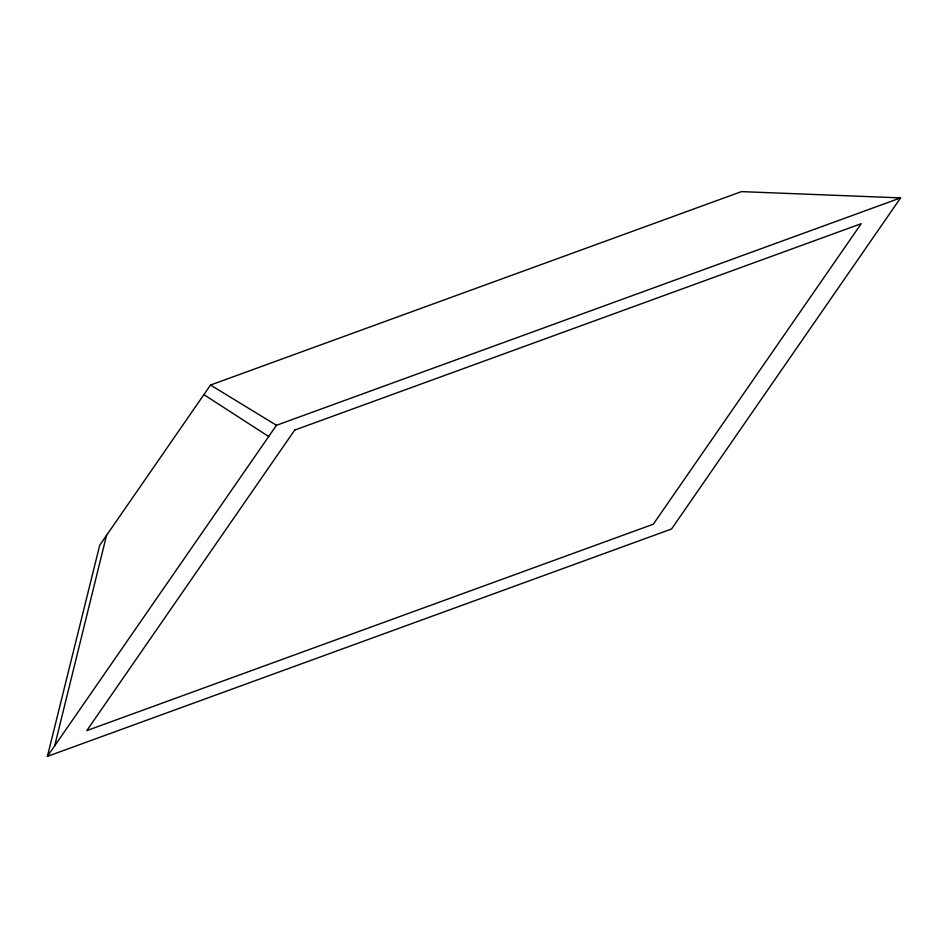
<?xml version="1.0" encoding="UTF-8"?>
<svg xmlns="http://www.w3.org/2000/svg" width="948" height="948" viewBox="0 0 948 948"><rect width="100%" height="100%" fill="white"/><g stroke="black" fill="none" stroke-linecap="round" stroke-linejoin="round"><path stroke-width="1.42" d="M47.4 756.385L99.73 545.207L210.527 385.042L741.466 191.614L900.6 197.895L671.54 528.996L47.4 756.385L276.461 425.296L900.6 197.895M54.664 745.898L106.52 535.383M210.527 385.042L276.461 425.296M203.891 394.641L268.699 436.518M294.698 430.084L86.789 730.612L653.302 524.208L861.211 223.681L294.698 430.084"/></g></svg>
